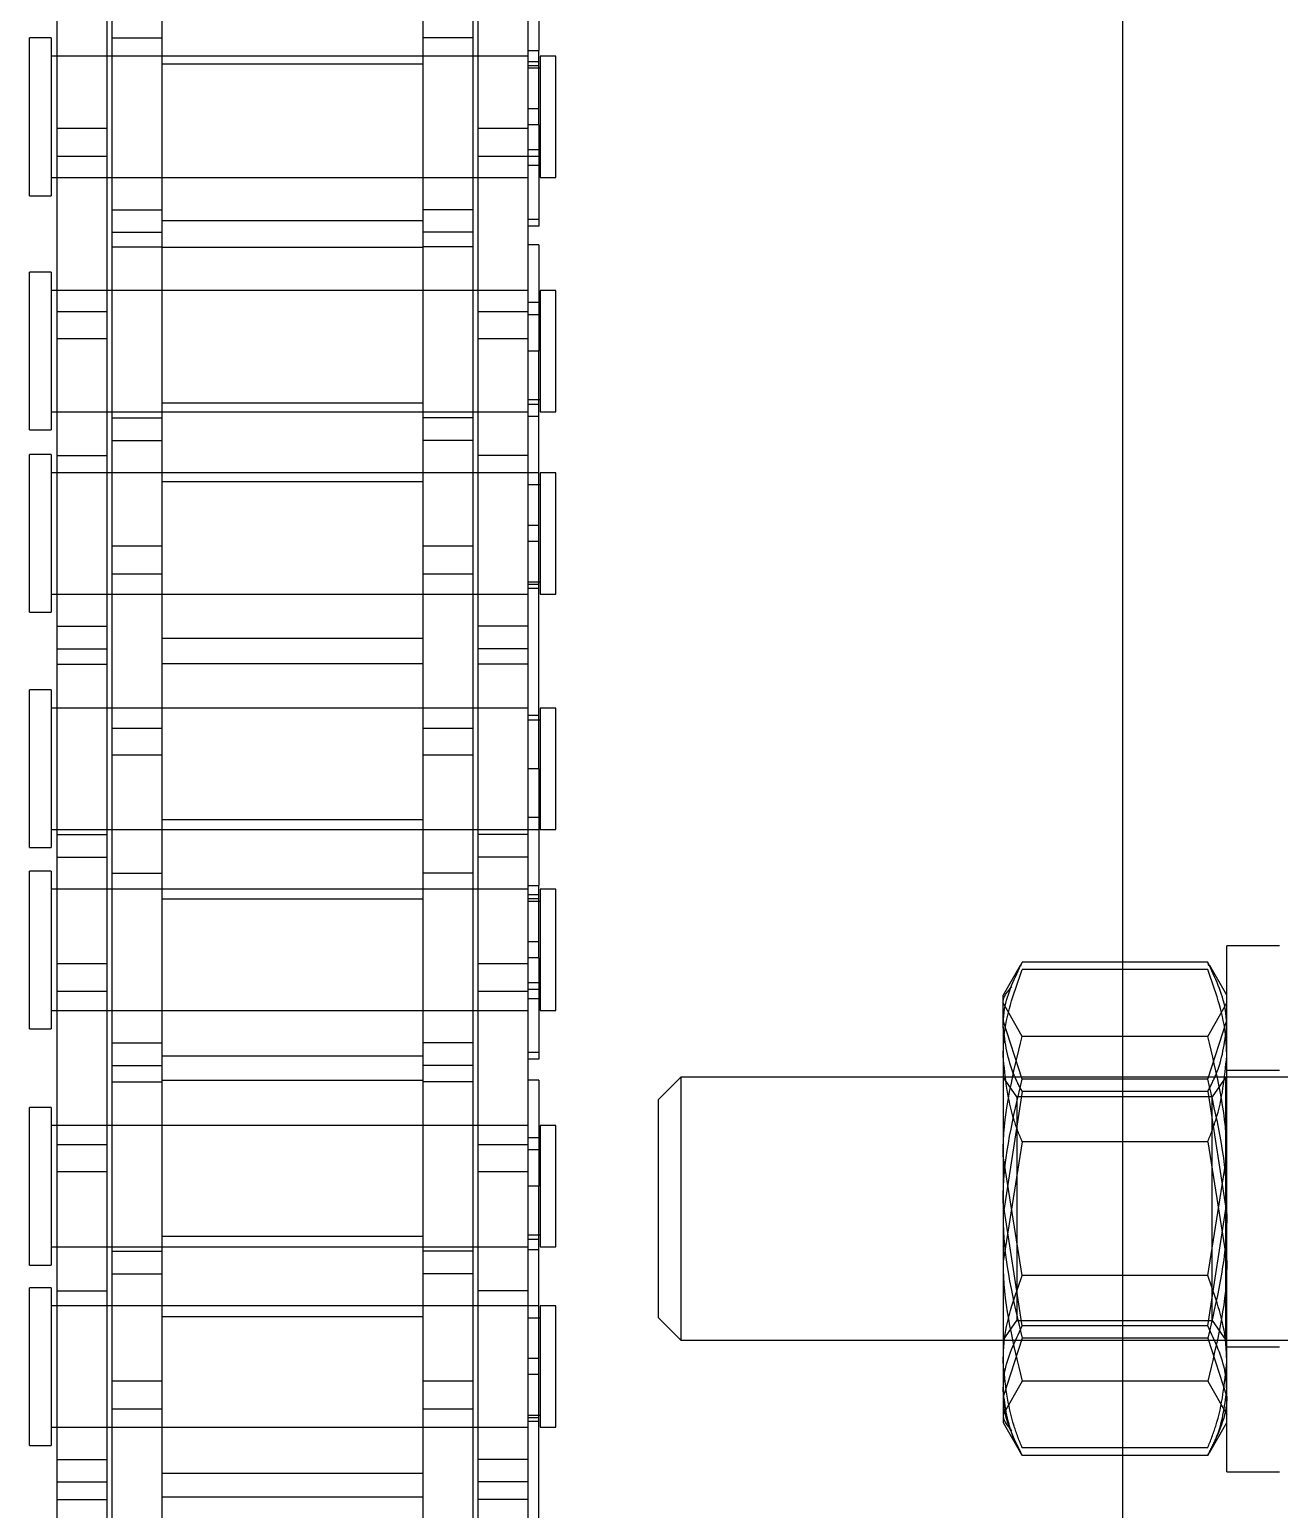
# Model space of a CAD drawing. Header units: metres. Extents: x 0 to 63075, y 0 to 44550.
# Drawn here: x 14204.13 to 14242.14, y 24771.82 to 24816.83 of the extents above; entities that cross this region are included whole.
import ezdxf

# ---------------------------------------------------------------- set-up
doc = ezdxf.new("R2010")
doc.units = ezdxf.units.M
doc.header["$LTSCALE"] = 75
doc.linetypes.add('HIDDEN2', pattern=[4.7625, 3.175, -1.5875])
for name, color, linetype in [('SDM', 7, 'Continuous'), ('SL4', 4, 'Continuous'), ('ST1', 7, 'HIDDEN2')]:
    doc.layers.add(name, color=color, linetype=linetype)

# ---------------------------------------------------------------- blocks, each defined once
blk = doc.blocks.new('A$Ca53c419a')
at = {"layer": 'SL4'}
blk.add_line((215, 215.76), (1004.763, 215.76), dxfattribs=at)
at = {"layer": 'ST1'}
for p, q in [((343.995, 249), (348.792, 249)), ((343.995, 249), (343.995, 248.341)), ((348.792, 248.341), (348.792, 249)), ((349.479, 249), (354.276, 249)), ((349.479, 249), (349.479, 248.341)), ((354.276, 248.341), (354.276, 249)), ((356.665, 249), (361.462, 249)), ((356.665, 249), (356.665, 248.341)), ((361.462, 248.341), (361.462, 249)), ((362.179, 249), (366.976, 249)), ((362.179, 249), (362.179, 248.341)), ((366.976, 248.341), (366.976, 249)), ((369.335, 249), (374.132, 249)), ((369.335, 249), (369.335, 248.341)), ((374.132, 248.341), (374.132, 249)), ((374.879, 249), (379.676, 249)), ((374.879, 249), (374.879, 248.341)), ((379.676, 248.341), (379.676, 249)), ((382.005, 249), (386.802, 249)), ((382.005, 249), (382.005, 248.341)), ((386.802, 248.341), (386.802, 249)), ((333.257, 248.157), (342.352, 248.157)), ((342.352, 248.157), (342.352, 246.637)), ((342.352, 248.157), (348.702, 248.157)), ((342.883, 248.157), (342.883, 246.637)), ((343.569, 248.157), (343.569, 246.637)), ((348.792, 248.341), (343.995, 248.341)), ((344.549, 248.341), (344.549, 233.843)), ((344.549, 248.157), (344.549, 246.637)), ((348.239, 233.843), (348.239, 248.341)), ((348.239, 246.637), (348.239, 248.157)), ((348.702, 248.157), (348.702, 246.637)), ((348.702, 248.157), (357.797, 248.157)), ((354.276, 248.341), (349.479, 248.341)), ((350.032, 248.341), (350.032, 233.843)), ((350.032, 248.157), (350.032, 246.637)), ((352.314, 246.637), (352.314, 248.157)), ((353.144, 248.157), (353.144, 246.637)), ((353.722, 233.843), (353.722, 248.341)), ((353.722, 246.637), (353.722, 248.157)), ((361.462, 248.341), (356.665, 248.341)), ((357.219, 248.341), (357.219, 233.843)), ((357.219, 248.157), (357.219, 246.637)), ((357.797, 248.157), (358.657, 248.157)), ((357.797, 246.637), (357.797, 248.157)), ((358.657, 248.157), (367.752, 248.157)), ((358.657, 248.157), (358.657, 246.637)), ((360.909, 233.843), (360.909, 248.341)), ((360.909, 246.637), (360.909, 248.157)), ((361.888, 248.157), (361.888, 246.637)), ((366.976, 248.341), (362.179, 248.341)), ((362.574, 248.157), (362.574, 246.637)), ((362.732, 248.341), (362.732, 233.843)), ((362.732, 248.157), (362.732, 246.637)), ((366.422, 233.843), (366.422, 248.341)), ((366.422, 246.637), (366.422, 248.157)), ((367.752, 248.157), (367.752, 246.637)), ((367.752, 248.157), (374.102, 248.157)), ((368.223, 248.157), (368.223, 246.637)), ((368.909, 248.157), (368.909, 246.637)), ((374.132, 248.341), (369.335, 248.341)), ((369.889, 248.341), (369.889, 233.843)), ((369.889, 248.157), (369.889, 246.637)), ((373.579, 233.843), (373.579, 248.341)), ((373.579, 246.637), (373.579, 248.157)), ((374.102, 248.157), (374.102, 246.637)), ((374.102, 248.157), (383.197, 248.157)), ((379.676, 248.341), (374.879, 248.341)), ((375.432, 248.341), (375.432, 233.843)), ((375.432, 248.157), (375.432, 246.637)), ((377.654, 246.637), (377.654, 248.157)), ((378.484, 248.157), (378.484, 246.637)), ((379.122, 233.843), (379.122, 248.341)), ((379.122, 246.637), (379.122, 248.157)), ((386.802, 248.341), (382.005, 248.341)), ((382.559, 248.341), (382.559, 233.843)), ((382.559, 248.157), (382.559, 246.637)), ((383.197, 248.157), (384.057, 248.157)), ((383.197, 246.637), (383.197, 248.157)), ((384.057, 248.157), (393.152, 248.157)), ((384.057, 248.157), (384.057, 246.637)), ((386.249, 233.843), (386.249, 248.341)), ((386.249, 246.637), (386.249, 248.157)), ((333.257, 246.637), (342.352, 246.637)), ((336.002, 246.485), (345.097, 246.485)), ((342.352, 246.637), (348.702, 246.637)), ((344.549, 246.485), (344.549, 244.965)), ((345.097, 246.485), (345.957, 246.485)), ((345.097, 244.965), (345.097, 246.485)), ((345.957, 246.485), (355.052, 246.485)), ((345.957, 246.485), (345.957, 244.965)), ((348.239, 244.965), (348.239, 246.485)), ((348.702, 246.637), (357.797, 246.637)), ((349.218, 246.485), (349.218, 244.965)), ((349.904, 246.485), (349.904, 244.965)), ((350.032, 246.485), (350.032, 244.965)), ((353.722, 244.965), (353.722, 246.485)), ((355.052, 246.485), (355.052, 244.965)), ((355.052, 246.485), (361.402, 246.485)), ((355.553, 246.485), (355.553, 244.965)), ((356.239, 246.485), (356.239, 244.965)), ((357.219, 246.485), (357.219, 244.965)), ((357.797, 246.637), (358.657, 246.637)), ((358.657, 246.637), (367.752, 246.637)), ((360.909, 244.965), (360.909, 246.485)), ((361.402, 246.485), (361.402, 244.965)), ((361.402, 246.485), (370.497, 246.485)), ((362.732, 246.485), (362.732, 244.965)), ((364.984, 244.965), (364.984, 246.485)), ((365.814, 246.485), (365.814, 244.965)), ((366.422, 244.965), (366.422, 246.485)), ((367.752, 246.637), (374.102, 246.637)), ((369.889, 246.485), (369.889, 244.965)), ((370.497, 246.485), (371.357, 246.485)), ((370.497, 244.965), (370.497, 246.485)), ((371.357, 246.485), (380.452, 246.485)), ((371.357, 246.485), (371.357, 244.965)), ((373.579, 244.965), (373.579, 246.485)), ((374.102, 246.637), (383.197, 246.637)), ((374.558, 246.485), (374.558, 244.965)), ((375.244, 246.485), (375.244, 244.965)), ((375.432, 246.485), (375.432, 244.965)), ((379.122, 244.965), (379.122, 246.485)), ((380.452, 246.485), (380.452, 244.965)), ((380.452, 246.485), (386.802, 246.485)), ((380.893, 246.485), (380.893, 244.965)), ((381.579, 246.485), (381.579, 244.965)), ((382.559, 246.485), (382.559, 244.965)), ((383.197, 246.637), (384.057, 246.637)), ((384.057, 246.637), (393.152, 246.637)), ((386.249, 244.965), (386.249, 246.485)), ((386.802, 246.485), (386.802, 244.965)), ((386.802, 246.485), (395.897, 246.485)), ((336.002, 244.965), (345.097, 244.965)), ((342.434, 244.965), (342.434, 237.035)), ((343.137, 237.035), (343.137, 244.965)), ((344.549, 244.965), (344.549, 237.035)), ((345.097, 244.965), (345.957, 244.965)), ((345.957, 244.965), (355.052, 244.965)), ((347.917, 244.965), (347.917, 237.035)), ((348.239, 237.035), (348.239, 244.965)), ((350.032, 244.965), (350.032, 237.035)), ((350.354, 237.035), (350.354, 244.965)), ((353.722, 237.035), (353.722, 244.965)), ((355.052, 244.965), (361.402, 244.965)), ((355.104, 244.965), (355.104, 237.035)), ((355.837, 237.035), (355.837, 244.965)), ((357.219, 244.965), (357.219, 237.035)), ((360.617, 244.965), (360.617, 237.035)), ((360.909, 237.035), (360.909, 244.965)), ((361.402, 244.965), (370.497, 244.965)), ((362.732, 244.965), (362.732, 237.035)), ((363.024, 237.035), (363.024, 244.965)), ((366.422, 237.035), (366.422, 244.965)), ((367.774, 244.965), (367.774, 237.035)), ((368.537, 237.035), (368.537, 244.965)), ((369.889, 244.965), (369.889, 237.035)), ((370.497, 244.965), (371.357, 244.965)), ((371.357, 244.965), (380.452, 244.965)), ((373.317, 244.965), (373.317, 237.035)), ((373.579, 237.035), (373.579, 244.965)), ((375.432, 244.965), (375.432, 237.035)), ((375.694, 237.035), (375.694, 244.965)), ((379.122, 237.035), (379.122, 244.965)), ((380.444, 244.965), (380.444, 237.035)), ((380.452, 244.965), (386.802, 244.965)), ((381.237, 237.035), (381.237, 244.965)), ((382.559, 244.965), (382.559, 237.035)), ((386.017, 244.965), (386.017, 237.035)), ((386.249, 237.035), (386.249, 244.965)), ((386.802, 244.965), (395.897, 244.965)), ((336.002, 237.035), (345.097, 237.035)), ((344.549, 237.035), (344.549, 235.515)), ((345.097, 237.035), (345.957, 237.035)), ((345.097, 235.515), (345.097, 237.035)), ((345.957, 237.035), (355.052, 237.035)), ((345.957, 237.035), (345.957, 235.515)), ((348.239, 235.515), (348.239, 237.035)), ((349.218, 235.515), (349.218, 237.035)), ((349.904, 235.515), (349.904, 237.035)), ((350.032, 237.035), (350.032, 235.515)), ((353.722, 235.515), (353.722, 237.035)), ((355.052, 235.515), (355.052, 237.035)), ((355.052, 237.035), (361.402, 237.035)), ((355.553, 235.515), (355.553, 237.035)), ((356.239, 235.515), (356.239, 237.035)), ((357.219, 237.035), (357.219, 235.515)), ((360.909, 235.515), (360.909, 237.035)), ((361.402, 235.515), (361.402, 237.035)), ((361.402, 237.035), (370.497, 237.035)), ((362.732, 237.035), (362.732, 235.515)), ((364.984, 235.515), (364.984, 237.035)), ((365.814, 237.035), (365.814, 235.515)), ((366.422, 235.515), (366.422, 237.035)), ((369.889, 237.035), (369.889, 235.515)), ((370.497, 237.035), (371.357, 237.035)), ((370.497, 235.515), (370.497, 237.035)), ((371.357, 237.035), (380.452, 237.035)), ((371.357, 237.035), (371.357, 235.515)), ((373.579, 235.515), (373.579, 237.035)), ((374.558, 235.515), (374.558, 237.035)), ((375.244, 235.515), (375.244, 237.035)), ((375.432, 237.035), (375.432, 235.515)), ((379.122, 235.515), (379.122, 237.035)), ((380.452, 235.515), (380.452, 237.035)), ((380.452, 237.035), (386.802, 237.035)), ((380.893, 235.515), (380.893, 237.035)), ((381.579, 235.515), (381.579, 237.035)), ((382.559, 237.035), (382.559, 235.515)), ((386.249, 235.515), (386.249, 237.035)), ((386.802, 235.515), (386.802, 237.035)), ((386.802, 237.035), (395.897, 237.035)), ((336.002, 235.515), (345.097, 235.515)), ((345.097, 235.515), (345.957, 235.515)), ((345.957, 235.515), (355.052, 235.515)), ((355.052, 235.515), (361.402, 235.515)), ((361.402, 235.515), (370.497, 235.515)), ((370.497, 235.515), (371.357, 235.515)), ((371.357, 235.515), (380.452, 235.515)), ((380.452, 235.515), (386.802, 235.515)), ((386.802, 235.515), (395.897, 235.515)), ((333.257, 235.363), (342.352, 235.363)), ((342.352, 233.843), (342.352, 235.363)), ((342.352, 235.363), (348.702, 235.363)), ((342.883, 233.843), (342.883, 235.363)), ((343.569, 233.843), (343.569, 235.363)), ((344.549, 235.363), (344.549, 233.843)), ((348.239, 233.511), (348.239, 235.363)), ((348.702, 233.843), (348.702, 235.363)), ((348.702, 235.363), (357.797, 235.363)), ((350.032, 235.363), (350.032, 233.843)), ((352.314, 233.843), (352.314, 235.363)), ((353.144, 235.363), (353.144, 233.843)), ((353.722, 233.843), (353.722, 235.363)), ((357.219, 235.363), (357.219, 233.843)), ((357.797, 235.363), (358.657, 235.363)), ((357.797, 233.843), (357.797, 235.363)), ((358.657, 235.363), (367.752, 235.363)), ((358.657, 235.363), (358.657, 233.843)), ((360.909, 233.843), (360.909, 235.363)), ((361.888, 233.843), (361.888, 235.363)), ((362.574, 233.843), (362.574, 235.363)), ((362.732, 235.363), (362.732, 233.511)), ((366.422, 233.843), (366.422, 235.363)), ((367.752, 233.843), (367.752, 235.363)), ((367.752, 235.363), (374.102, 235.363)), ((368.223, 233.843), (368.223, 235.363)), ((368.909, 233.843), (368.909, 235.363)), ((369.889, 235.363), (369.889, 233.843)), ((373.579, 233.511), (373.579, 235.363)), ((374.102, 233.843), (374.102, 235.363)), ((374.102, 235.363), (383.197, 235.363)), ((375.432, 235.363), (375.432, 233.843)), ((377.654, 233.843), (377.654, 235.363)), ((378.484, 235.363), (378.484, 233.843)), ((379.122, 233.843), (379.122, 235.363)), ((382.559, 235.363), (382.559, 233.843)), ((383.197, 235.363), (384.057, 235.363)), ((383.197, 233.843), (383.197, 235.363)), ((384.057, 235.363), (393.152, 235.363)), ((384.057, 235.363), (384.057, 233.843)), ((386.249, 233.843), (386.249, 235.363)), ((333.257, 233.843), (342.352, 233.843)), ((342.352, 233.843), (348.702, 233.843)), ((344.718, 233.511), (344.718, 233.843)), ((344.839, 233.511), (344.839, 233.843)), ((344.918, 233.843), (344.918, 233.474)), ((346.15, 233.511), (346.15, 233.843)), ((346.638, 233.511), (346.638, 233.843)), ((347.87, 233.474), (347.87, 233.843)), ((348.702, 233.843), (357.797, 233.843)), ((349.946, 233.511), (349.946, 233.843)), ((350.258, 233.511), (350.258, 233.843)), ((350.401, 233.843), (350.401, 233.474)), ((351.877, 233.511), (351.877, 233.843)), ((352.984, 233.511), (352.984, 233.843)), ((353.353, 233.474), (353.353, 233.843)), ((355.108, 233.511), (355.108, 233.843)), ((355.739, 233.511), (355.739, 233.843)), ((355.942, 233.511), (355.942, 233.843)), ((357.588, 233.843), (357.588, 233.474)), ((357.797, 233.843), (358.657, 233.843)), ((357.858, 233.511), (357.858, 233.843)), ((358.061, 233.511), (358.061, 233.843)), ((358.657, 233.843), (367.752, 233.843)), ((358.82, 233.511), (358.82, 233.843)), ((359.308, 233.511), (359.308, 233.843)), ((360.54, 233.474), (360.54, 233.843)), ((360.618, 233.511), (360.618, 233.843)), ((360.74, 233.511), (360.74, 233.843)), ((361.025, 233.843), (361.025, 233.511)), ((363.101, 233.843), (363.101, 233.474)), ((364.577, 233.511), (364.577, 233.843)), ((366.053, 233.474), (366.053, 233.843)), ((366.196, 233.511), (366.196, 233.843)), ((367.752, 233.843), (374.102, 233.843)), ((370.058, 233.511), (370.058, 233.843)), ((370.179, 233.511), (370.179, 233.843)), ((370.258, 233.843), (370.258, 233.474)), ((371.49, 233.511), (371.49, 233.843)), ((371.978, 233.511), (371.978, 233.843)), ((373.21, 233.474), (373.21, 233.843)), ((374.102, 233.843), (383.197, 233.843)), ((375.286, 233.511), (375.286, 233.843)), ((375.658, 233.511), (375.658, 233.843)), ((375.801, 233.843), (375.801, 233.474)), ((377.277, 233.511), (377.277, 233.843)), ((378.384, 233.511), (378.384, 233.843)), ((378.753, 233.474), (378.753, 233.843)), ((380.508, 233.511), (380.508, 233.843)), ((381.079, 233.511), (381.079, 233.843)), ((381.282, 233.511), (381.282, 233.843)), ((382.928, 233.843), (382.928, 233.474)), ((383.197, 233.843), (384.057, 233.843)), ((383.198, 233.511), (383.198, 233.843)), ((383.401, 233.511), (383.401, 233.843)), ((384.057, 233.843), (393.152, 233.843)), ((384.16, 233.511), (384.16, 233.843)), ((384.648, 233.511), (384.648, 233.843)), ((385.88, 233.474), (385.88, 233.843)), ((385.958, 233.511), (385.958, 233.843)), ((386.08, 233.511), (386.08, 233.843)), ((386.425, 233.843), (386.425, 233.511)), ((339.177, 233.511), (351.877, 233.511)), ((348.239, 233.474), (344.549, 233.474)), ((344.549, 233.474), (344.549, 233)), ((348.239, 233), (348.239, 233.474)), ((353.722, 233.474), (350.032, 233.474)), ((350.032, 233.474), (350.032, 233)), ((355.108, 233.511), (351.877, 233.511)), ((353.722, 233), (353.722, 233.474)), ((358.82, 233.511), (355.739, 233.511)), ((360.909, 233.474), (357.219, 233.474)), ((357.219, 233.474), (357.219, 233)), ((358.82, 233.511), (361.025, 233.511)), ((360.909, 233), (360.909, 233.474)), ((364.577, 233.511), (361.025, 233.511)), ((366.422, 233.474), (362.732, 233.474)), ((362.732, 233.474), (362.732, 233)), ((364.577, 233.511), (377.277, 233.511)), ((366.422, 233), (366.422, 233.474)), ((373.579, 233.474), (369.889, 233.474)), ((369.889, 233.474), (369.889, 233)), ((373.579, 233), (373.579, 233.474)), ((379.122, 233.474), (375.432, 233.474)), ((375.432, 233.474), (375.432, 233)), ((380.508, 233.511), (377.277, 233.511)), ((379.122, 233), (379.122, 233.474)), ((384.16, 233.511), (381.079, 233.511)), ((386.249, 233.474), (382.559, 233.474)), ((382.559, 233.474), (382.559, 233)), ((384.16, 233.511), (386.425, 233.511)), ((386.249, 233), (386.249, 233.474)), ((389.977, 233.511), (386.425, 233.511)), ((344.549, 233), (348.239, 233)), ((350.032, 233), (353.722, 233)), ((357.219, 233), (360.909, 233)), ((362.732, 233), (366.422, 233)), ((369.889, 233), (373.579, 233)), ((375.432, 233), (379.122, 233)), ((382.559, 233), (386.249, 233)), ((347.885, 229.885), (347.194, 229.194)), ((354.504, 229.885), (347.885, 229.885)), ((355.194, 229.194), (354.504, 229.885)), ((355.194, 229.194), (347.194, 229.194)), ((347.194, 229.194), (347.194, 199.885)), ((355.194, 199.885), (355.194, 229.194)), ((344.694, 219.397), (343.794, 218.878)), ((345.474, 219.397), (344.694, 219.397)), ((345.951, 218.817), (344.936, 219.397)), ((347.256, 218.817), (345.474, 219.397)), ((351.007, 219.397), (345.474, 219.397)), ((347.194, 219.397), (347.794, 218.977)), ((347.629, 218.817), (351.381, 219.397)), ((349.164, 218.817), (352.801, 219.397)), ((353.224, 218.817), (349.588, 219.397)), ((354.759, 218.817), (351.007, 219.397)), ((356.728, 219.397), (351.007, 219.397)), ((354.594, 218.977), (355.194, 219.397)), ((355.132, 218.817), (356.914, 219.397)), ((356.437, 218.817), (357.452, 219.397)), ((356.728, 219.397), (357.694, 219.397)), ((358.594, 218.878), (357.694, 219.397)), ((343.692, 213.178), (343.692, 218.817)), ((343.921, 213.178), (343.921, 218.817)), ((345.951, 213.178), (345.951, 218.817)), ((347.256, 213.178), (347.256, 218.817)), ((347.629, 213.178), (347.629, 218.817)), ((354.089, 218.977), (347.794, 218.977)), ((347.794, 218.977), (347.794, 213.043)), ((349.164, 213.178), (349.164, 218.817)), ((353.224, 213.178), (353.224, 218.817)), ((354.594, 218.977), (354.089, 218.977)), ((354.594, 213.043), (354.594, 218.977)), ((354.759, 213.178), (354.759, 218.817)), ((355.132, 213.178), (355.132, 218.817)), ((356.437, 213.178), (356.437, 218.817)), ((358.467, 213.178), (358.467, 218.817)), ((358.582, 218.857), (358.697, 218.817)), ((358.697, 213.178), (358.697, 218.817)), ((215, 215.76), (1004.763, 215.76)), ((343.794, 213.117), (344.694, 212.597)), ((345.951, 213.178), (344.936, 212.597)), ((347.256, 213.178), (345.474, 212.597)), ((347.794, 213.043), (347.194, 212.623)), ((347.629, 213.178), (351.381, 212.597)), ((347.794, 213.043), (354.594, 213.043)), ((349.164, 213.178), (352.801, 212.597)), ((353.224, 213.178), (349.588, 212.597)), ((354.759, 213.178), (351.007, 212.597)), ((355.194, 212.623), (354.594, 213.043)), ((355.132, 213.178), (356.914, 212.597)), ((356.437, 213.178), (357.452, 212.597)), ((357.694, 212.597), (358.594, 213.117)), ((358.582, 213.138), (358.697, 213.178)), ((343.194, 212.597), (359.194, 212.597)), ((343.194, 212.597), (343.194, 210.997)), ((346.994, 212.597), (346.994, 210.997)), ((347.194, 212.623), (354.599, 212.623)), ((347.194, 212.623), (347.194, 212.597)), ((354.599, 212.623), (355.194, 212.623)), ((355.194, 212.597), (355.194, 212.623)), ((355.394, 210.997), (355.394, 212.597)), ((359.194, 210.997), (359.194, 212.597))]:
    blk.add_line(p, q, dxfattribs=at)
for points, knots in [([(345.474, 219.397), (345.432, 219.397), (344.83, 219.389), (344.24, 219.092), (343.692, 218.817)], [0, 0, 0, 0, 0.070215, 1, 1, 1, 1]), ([(343.692, 218.817), (343.857, 218.905), (344.499, 219.245), (345.165, 219.332), (345.661, 219.397)], [0, 0, 0, 0, 0.257551, 1, 1, 1, 1]), ([(343.921, 218.817), (344.141, 218.905), (344.996, 219.245), (345.884, 219.332), (346.543, 219.397)], [0, 0, 0, 0, 0.257551, 1, 1, 1, 1]), ([(344.936, 219.397), (344.912, 219.397), (344.746, 219.397), (344.582, 219.256), (344.443, 219.136)], [0, 0, 0, 0, 0.1445277, 1, 1, 1, 1]), ([(345.661, 219.397), (345.84, 219.389), (346.506, 219.357), (347.155, 219.045), (347.629, 218.817)], [0, 0, 0, 0, 0.268634, 1, 1, 1, 1]), ([(349.588, 219.397), (349.501, 219.397), (348.273, 219.389), (347.07, 219.092), (345.951, 218.817)], [0, 0, 0, 0, 0.070215, 1, 1, 1, 1]), ([(346.543, 219.397), (346.781, 219.389), (347.668, 219.357), (348.532, 219.045), (349.164, 218.817)], [0, 0, 0, 0, 0.2686336, 1, 1, 1, 1]), ([(351.007, 219.397), (350.918, 219.397), (349.652, 219.389), (348.41, 219.092), (347.256, 218.817)], [0, 0, 0, 0, 0.070215, 1, 1, 1, 1]), ([(351.381, 219.397), (351.47, 219.397), (352.736, 219.389), (353.978, 219.092), (355.132, 218.817)], [0, 0, 0, 0, 0.0702148, 1, 1, 1, 1]), ([(352.801, 219.397), (352.887, 219.397), (354.115, 219.389), (355.318, 219.092), (356.437, 218.817)], [0, 0, 0, 0, 0.070215, 1, 1, 1, 1]), ([(353.224, 218.817), (353.444, 218.905), (354.298, 219.245), (355.186, 219.332), (355.845, 219.397)], [0, 0, 0, 0, 0.257551, 1, 1, 1, 1]), ([(354.759, 218.817), (354.924, 218.905), (355.566, 219.245), (356.233, 219.332), (356.728, 219.397)], [0, 0, 0, 0, 0.2575513, 1, 1, 1, 1]), ([(355.845, 219.397), (356.084, 219.389), (356.971, 219.357), (357.835, 219.045), (358.467, 218.817)], [0, 0, 0, 0, 0.268634, 1, 1, 1, 1]), ([(356.728, 219.397), (356.907, 219.389), (357.573, 219.357), (358.222, 219.045), (358.697, 218.817)], [0, 0, 0, 0, 0.2686336, 1, 1, 1, 1]), ([(357.452, 219.397), (357.476, 219.397), (357.643, 219.397), (357.806, 219.256), (357.945, 219.136)], [0, 0, 0, 0, 0.144528, 1, 1, 1, 1]), ([(345.474, 212.597), (345.432, 212.598), (344.83, 212.606), (344.24, 212.903), (343.692, 213.178)], [0, 0, 0, 0, 0.070215, 1, 1, 1, 1]), ([(343.692, 213.178), (343.857, 213.09), (344.499, 212.75), (345.165, 212.663), (345.661, 212.597)], [0, 0, 0, 0, 0.257551, 1, 1, 1, 1]), ([(343.921, 213.178), (344.141, 213.09), (344.996, 212.75), (345.884, 212.663), (346.543, 212.597)], [0, 0, 0, 0, 0.257551, 1, 1, 1, 1]), ([(345.661, 212.597), (345.84, 212.606), (346.506, 212.638), (347.155, 212.95), (347.629, 213.178)], [0, 0, 0, 0, 0.268634, 1, 1, 1, 1]), ([(349.588, 212.597), (349.501, 212.598), (348.273, 212.606), (347.07, 212.903), (345.951, 213.178)], [0, 0, 0, 0, 0.070215, 1, 1, 1, 1]), ([(346.543, 212.597), (346.781, 212.606), (347.668, 212.638), (348.532, 212.95), (349.164, 213.178)], [0, 0, 0, 0, 0.2686336, 1, 1, 1, 1]), ([(351.007, 212.597), (350.918, 212.598), (349.652, 212.606), (348.41, 212.903), (347.256, 213.178)], [0, 0, 0, 0, 0.0702148, 1, 1, 1, 1]), ([(351.381, 212.597), (351.47, 212.598), (352.736, 212.606), (353.978, 212.903), (355.132, 213.178)], [0, 0, 0, 0, 0.070215, 1, 1, 1, 1]), ([(352.801, 212.597), (352.887, 212.598), (354.115, 212.606), (355.318, 212.903), (356.437, 213.178)], [0, 0, 0, 0, 0.0702148, 1, 1, 1, 1]), ([(353.224, 213.178), (353.444, 213.09), (354.298, 212.75), (355.186, 212.663), (355.845, 212.597)], [0, 0, 0, 0, 0.257551, 1, 1, 1, 1]), ([(354.759, 213.178), (354.924, 213.09), (355.566, 212.75), (356.233, 212.663), (356.728, 212.597)], [0, 0, 0, 0, 0.257551, 1, 1, 1, 1]), ([(355.845, 212.597), (356.084, 212.606), (356.971, 212.638), (357.835, 212.95), (358.467, 213.178)], [0, 0, 0, 0, 0.2686336, 1, 1, 1, 1]), ([(356.728, 212.597), (356.907, 212.606), (357.573, 212.638), (358.222, 212.95), (358.697, 213.178)], [0, 0, 0, 0, 0.2686336, 1, 1, 1, 1])]:
    blk.add_open_spline(points, degree=3, knots=knots, dxfattribs=at)

msp = doc.modelspace()

# ---------------------------------------------------------------- block references
at = {"layer": 'SDM', "rotation": 90}
msp.add_blockref('A$Ca53c419a', (14453.134, 24429.769), dxfattribs=at)

doc.saveas('drawing.dxf')
